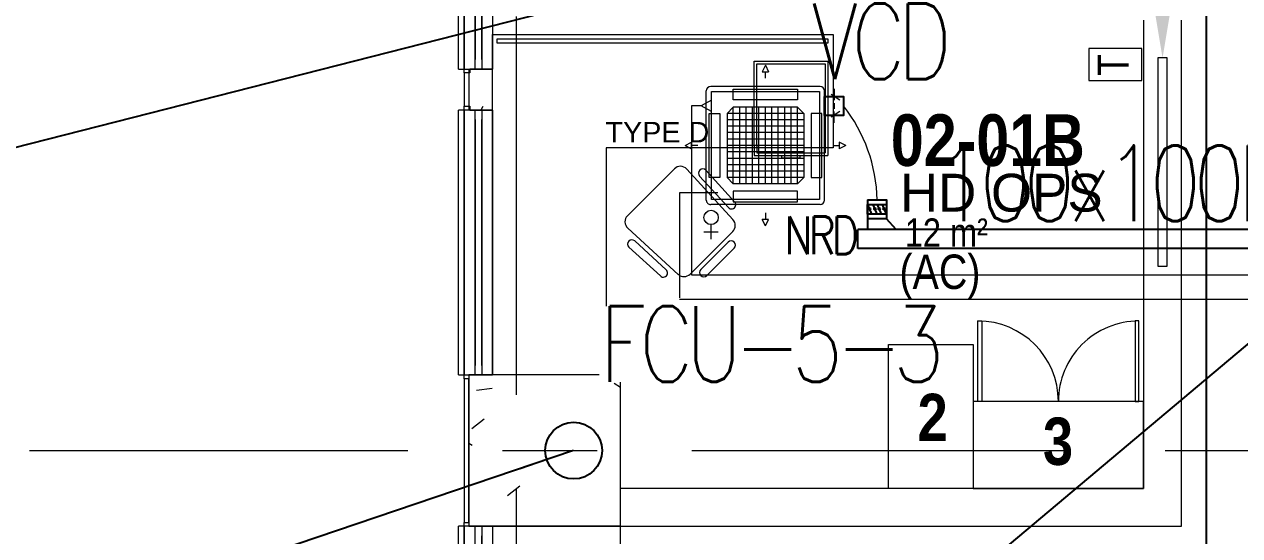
# Model space of a CAD drawing. Header units: millimetres. Extents: x 50620 to 404449, y -131543 to 97.
# Drawn here: x 346388 to 352809, y -35648 to -32945 of the extents above; entities that cross this region are included whole.
import ezdxf

# ---------------------------------------------------------------- set-up
doc = ezdxf.new("R2010")
doc.units = ezdxf.units.MM
doc.linetypes.add('CONTINOUS', pattern=[0])
doc.linetypes.add('IDA - Grid Line', pattern=[3500, 2000, -500, 500, -500])
for name, color, linetype, lineweight in [('1599_DB_A_BLK2_HQ_R21-2ND STOREY 20230517--$0$A-_GENM----_M', 8, 'Continuous', 9), ('1599_DB_A_BLK2_HQ_R21-2ND STOREY 20230517--$0$A-_WIND----_E', 8, 'Continuous', 9), ('1599_DB_A_BLK2_HQ_R21-2ND STOREY 20230517--$0$S-_COLN----_E', 8, 'Continuous', 9), ('A-_FLOR----_E', 8, 'Continuous', 9), ('A-_GENM----_M', 8, 'Continuous', 9), ('A-_ROOMNAME_A', 8, 'Continuous', 9), ('A-_WALL----_E', 8, 'Continuous', 9), ('A-_WALL----_E-1', 8, 'Continuous', 18), ('A-_WALL----_H-2', 8, 'Continuous', 9), ('A-_WALLPRTN_E', 8, 'Continuous', 9), ('A-_WIND----_E', 8, 'Continuous', 9), ('M-_ACMV TX', 6, 'Continuous', 25), ('M-_ACON----_E-N', 7, 'Continuous', 9), ('M-_ARCHI', 8, 'Continuous', 5), ('M-AC-TEXT', 5, 'CONTINOUS', 25), ('M-ACMV_CDP', 190, 'DRAIN_PIPE', 13), ('M-ACMV_FAD', 3, 'Continuous', 25), ('M-ACMV_FAF', 3, 'Continuous', 25), ('M-ACMV_FCU', 5, 'Continuous', 25), ('M-ACMV_FLEXD', 222, 'Continuous', 25), ('M-ACMV_PW', 8, 'REFRIGERANT', 25), ('M-ACMV_REF-P', 134, '500-1-RP', 9), ('M-ACMV_REMOTE', 222, 'Continuous', 5), ('M-FA TEXT', 3, 'Continuous', 25), ('M_ACMV_ANNOTATION', 7, 'Continuous', 20), ('S-_COLN----_E', 8, 'Continuous', 5), ('S-_COLN----_E-1', 8, 'Continuous', 5), ('S-_COLN----_E-2', 8, 'Continuous', 5)]:
    doc.layers.add(name, color=color, linetype=linetype, lineweight=lineweight)
doc.layers.add('M_NRD', color=7, linetype='Continuous')
doc.layers.add('S-_ANOTGRID_E-1', color=9, linetype='IDA - Grid Line', lineweight=5, true_color=0x808080)
doc.styles.add('1599_DB_A_BLK2_HQ_R21-2ND STOREY 20230517--$0$Arial', font='arial.ttf')
doc.styles.add('Arial', font='arial.ttf', dxfattribs={"width": 0.8, "height": 300})
doc.styles.add('Arial Narrow_2', font='ARIALN.TTF', dxfattribs={"height": 90})
doc.styles.add('Arial Narrow_4', font='ARIALN.TTF', dxfattribs={"height": 375})
doc.styles.add('Arial Narrow_B_2', font='ARIALNB.TTF', dxfattribs={"height": 500})
doc.styles.add('Arial Narrow_B_4', font='ARIALNB.TTF', dxfattribs={"height": 500})
doc.styles.add('Arial_3', font='arial.ttf', dxfattribs={"height": 500})
doc.styles.add('ROMANS', font='romans.shx', dxfattribs={"width": 0.8})
doc.styles.get("Standard").update_dxf_attribs({"font": 'arial.ttf'})
doc.linetypes.add('500-1-RP', pattern='A,0.75,-0.5,0.75,-0.5,0.75,-0.5,0.75,-1.7,["RP",Standard,S=1,R=0,X=-1,Y=-0.5],-1.7', length=7.9)
doc.linetypes.add('BATTING', pattern='A,0.0001,-0.1,[134,ltypeshp.shx,S=0.1,R=0,X=-0.1,Y=0],-0.2,[134,ltypeshp.shx,S=0.1,R=180,X=0.1,Y=0],-0.1', length=0.4001)
doc.linetypes.add('DRAIN_PIPE', pattern='A,0.5,-0.2,["D",Standard,S=0.1,R=0,X=-0.1,Y=-0.05],-0.25', length=0.95)
doc.linetypes.add('REFRIGERANT', pattern='A,15,-5.08,["R",Standard,S=2.54,R=0,X=-2.54,Y=-1.27],-5.08', length=25.16)
doc.dimstyles.get("Standard").update_dxf_attribs({"dimtxt": 200, "dimasz": 150, "dimexe": 0.18, "dimexo": 0.0625, "dimgap": 10, "dimtad": 1, "dimtih": 1, "dimtoh": 1, "dimdec": 0, "dimzin": 0, "dimdsep": 46, "dimtxsty": 'Standard', "dimcen": 0.09, "dimclrd": 256, "dimclre": 256, "dimclrt": 256, "dimadec": 0, "dimazin": 0, "dimtfac": 1, "dimtdec": 0, "dimtofl": 0, "dimtmove": 0, "dimatfit": 3, "dimfxl": 1, "dimtolj": 1, "dimtzin": 0, "dimarcsym": 1})

# ---------------------------------------------------------------- blocks, each defined once
blk = doc.blocks.new('A$C7208cd76')
at = {"layer": 'M-ACMV_FCU', "lineweight": 15}
for p, q in [((0, 424.1), (-17, 390.2)), ((-17, 390.2), (17, 390.2)), ((0, 424.1), (17, 390.2)), ((0, 356.2), (0, 390.2)), ((-312.5, 288.8), (-312.5, -288.8)), ((288.8, 312.5), (-288.8, 312.5)), ((288.9, 312.6), (288.9, 312.6)), ((312.5, 288.8), (312.5, -288.8)), ((312.6, 288.9), (312.6, 288.9)), ((-202.6, 169.6), (-169.6, 202.6)), ((-169.6, 202.6), (169.6, 202.6)), ((-169.6, 202.6), (-169.6, -202.6)), ((-135.7, 202.6), (-135.7, -202.6)), ((-101.8, 202.6), (-101.8, -202.6)), ((-67.9, 202.6), (-67.9, -202.6)), ((-33.9, 202.6), (-33.9, -202.6)), ((0, 202.6), (0, -202.6)), ((33.9, 202.6), (33.9, -202.6)), ((67.9, 202.6), (67.9, -202.6)), ((101.8, 202.6), (101.8, -202.6)), ((135.7, 202.6), (135.7, -202.6)), ((169.6, 202.6), (202.6, 169.6)), ((169.6, 202.6), (169.6, -202.6)), ((-202.6, 169.6), (-202.6, -169.6)), ((202.6, 169.6), (-202.6, 169.6)), ((202.6, 135.7), (-202.6, 135.7)), ((202.6, 169.6), (202.6, -169.6)), ((202.6, 101.8), (-202.6, 101.8)), ((202.6, 67.9), (-202.6, 67.9)), ((-424.1, 0), (-390.2, 17)), ((-424.1, 0), (-390.2, -17)), ((-390.2, -17), (-390.2, 17)), ((-356.2, 0), (-390.2, 0)), ((202.6, 33.9), (-202.6, 33.9)), ((202.6, 0), (-202.6, 0)), ((356.2, 0), (390.2, 0)), ((390.2, 17), (390.2, -17)), ((424.1, 0), (390.2, 17)), ((424.1, 0), (390.2, -17)), ((202.6, -33.9), (-202.6, -33.9)), ((202.6, -67.9), (-202.6, -67.9)), ((202.6, -101.8), (-202.6, -101.8)), ((202.6, -135.7), (-202.6, -135.7)), ((-169.6, -202.6), (-202.6, -169.6)), ((202.6, -169.6), (-202.6, -169.6)), ((169.6, -202.6), (202.6, -169.6)), ((-169.6, -202.6), (169.6, -202.6)), ((288.8, -312.5), (-288.8, -312.5)), ((0, -356.2), (0, -390.2)), ((17, -390.2), (-17, -390.2)), ((0, -424.1), (-17, -390.2)), ((0, -424.1), (17, -390.2))]:
    blk.add_line(p, q, dxfattribs=at)
for points in [[(285, 285), (285, -285), (-285, -285), (-285, 285)], [(-169.6, 241.6), (169.6, 241.6), (169.6, 297.9), (-169.6, 297.9)], [(-241.6, 169.6), (-241.6, -169.6), (-297.9, -169.6), (-297.9, 169.6)], [(241.6, 169.6), (241.6, -169.6), (297.9, -169.6), (297.9, 169.6)], [(-169.6, -241.6), (169.6, -241.6), (169.6, -297.9), (-169.6, -297.9)]]:
    blk.add_lwpolyline(points, close=True, dxfattribs=at)
for centre, start, end in [((-288.8, 288.8), 90, 180), ((288.8, 288.8), 0, 90), ((-288.8, -288.8), 180, 270), ((288.8, -288.8), 270, 0)]:
    blk.add_arc(centre, 23.7, start, end, dxfattribs=at)
blk = doc.blocks.new('A$C49267d6b')
at = {"layer": 'M-_ACON----_E-N', "lineweight": 0}
for p, q in [((0, 127), (0, 76.2)), ((-25.4, 76.2), (12.7, 101.6)), ((0, 63.5), (0, 38.1)), ((-25.4, 25.4), (12.7, 0)), ((0, -25.4), (0, 25.4))]:
    blk.add_line(p, q, dxfattribs=at)
blk = doc.blocks.new('SSO')
at = {"layer": 'M-ACMV_PW', "color": 1, "linetype": 'ByBlock', "lineweight": 5}
for points in [[(1064770.8, 20778.3), (1064771.8, 20867.5)], [(1064770.8, 20778.3), (1064771.8, 20867.5)], [(1064770.8, 20778.3), (1064771.8, 20867.5)], [(1064770.8, 20778.3), (1064771.8, 20867.5)], [(1064770.8, 20778.3), (1064771.8, 20867.5)], [(1064770.8, 20778.3), (1064771.8, 20867.5)], [(1064815.9, 20822.4), (1064726.7, 20823.4)], [(1064815.9, 20822.4), (1064726.7, 20823.4)]]:
    blk.add_lwpolyline(points, dxfattribs=at)
blk.add_circle((1064770.3, 20733.6), 44.6, dxfattribs=at)
blk.add_circle((1064770.3, 20733.6), 44.6, dxfattribs=at)
blk = doc.blocks.new('A$C81577ca4')
at = {"layer": 'M-ACMV_REF-P', "lineweight": 0, "ltscale": 0.75}
for p, q in [((-36, -125), (-86, -125)), ((19, -95), (-36, -125)), ((19, -155), (-36, -125))]:
    blk.add_line(p, q, dxfattribs=at)
blk = doc.blocks.new('Thermostat')
at = {"color": 222, "lineweight": 0}
blk.add_lwpolyline([(817450, 27872), (817750, 27872), (817750, 27372), (817450, 27372)], close=True, dxfattribs=at)
at = {"color": 222, "lineweight": 0, "insert": (817504, 27788), "char_height": 291, "attachment_point": 1, "style": 'Arial Narrow_2'}
blk.add_mtext_dynamic_manual_height_columns('T', width=565.64, gutter_width=1.94, heights=[0], dxfattribs=at)
blk = doc.blocks.new('NRD')
at = {"layer": 'M_NRD', "linetype": 'ByBlock'}
h = blk.add_hatch(color=3, dxfattribs=at)
h.dxf.hatch_style = 1
edge = h.paths.add_edge_path()
edge.add_arc((41, -16.6), 7.5, 0, 360)
h = blk.add_hatch(color=3, dxfattribs=at)
h.dxf.hatch_style = 1
edge = h.paths.add_edge_path()
edge.add_arc((41, -59.7), 7.5, 0, 360)
h = blk.add_hatch(color=3, dxfattribs=at)
h.dxf.hatch_style = 1
edge = h.paths.add_edge_path()
edge.add_arc((41, -94.2), 7.5, 0, 360)
h = blk.add_hatch(color=3, dxfattribs=at)
h.dxf.hatch_style = 1
edge = h.paths.add_edge_path()
edge.add_arc((41, -132.3), 7.5, 0, 360)
at = {"color": 3}
blk.add_lwpolyline([(0, -150), (0, 0)], dxfattribs=at)
at = {"layer": 'M_NRD', "color": 3, "linetype": 'ByBlock'}
for p, q in [((0, -34.1), (75, -2.3)), ((0, -77.1), (75, -45.3)), ((0, -111.6), (75, -79.9)), ((0, -149.7), (75, -118))]:
    blk.add_line(p, q, dxfattribs=at)
blk.add_lwpolyline([(75, -150), (0, -150), (0, 0), (75, 0)], close=True, dxfattribs=at)
for centre in [(41, -16.6), (41, -59.7), (41, -94.2), (41, -132.3)]:
    blk.add_circle(centre, 7.5, dxfattribs=at)
blk = doc.blocks.new('IDA - Casement w Top Hung - 2 Panels - 1400L X 1800H - B2-AW01-3560557-BLK 2 2ND STOREY PLAN')
at = {"layer": 'A-_WIND----_E'}
for p, q in [((-700, 17.5), (700, 17.5)), ((-700, 17.5), (-700, -17.5)), ((-615, 17.5), (-650, 17.5)), ((-650, 17.5), (-25, 17.5)), ((-650, 17.5), (650, 17.5)), ((650, 17.5), (-650, 17.5)), ((-35, 17.5), (-615, 17.5)), ((-615, 17.5), (-60, 17.5)), ((0, 17.5), (-35, 17.5)), ((-24.9, 17.5), (25, 17.5)), ((35, 17.5), (0, 17.5)), ((25, 17.5), (650, 17.5)), ((615, 17.5), (35, 17.5)), ((60, 17.5), (615, 17.5)), ((650, 17.5), (615, 17.5)), ((700, 17.5), (700, -17.5)), ((700, -17.5), (-700, -17.5)), ((-650, -17.5), (-615, -17.5)), ((-25, -17.5), (-650, -17.5)), ((650, -17.5), (-650, -17.5)), ((650, -17.5), (-650, -17.5)), ((-615, -17.5), (-35, -17.5)), ((-60, -17.5), (-615, -17.5)), ((-35, -17.5), (0, -17.5)), ((-24.9, -17.5), (25, -17.5)), ((0, -17.5), (35, -17.5)), ((650, -17.5), (25, -17.5)), ((35, -17.5), (615, -17.5)), ((615, -17.5), (60, -17.5)), ((615, -17.5), (650, -17.5))]:
    blk.add_line(p, q, dxfattribs=at)
blk = doc.blocks.new('IDA - Casement w Top Hung - 2 Panels - 1400L X 1800H - B2-AW01-3560558-BLK 2 2ND STOREY PLAN')
at = {"layer": 'A-_WIND----_E'}
for p, q in [((-700, 17.5), (700, 17.5)), ((-700, 17.5), (-700, -17.5)), ((-650, 17.5), (-615, 17.5)), ((-650, 17.5), (-25, 17.5)), ((-650, 17.5), (650, 17.5)), ((-650, 17.5), (650, 17.5)), ((-615, 17.5), (-35, 17.5)), ((-615, 17.5), (-60, 17.5)), ((-35, 17.5), (0, 17.5)), ((25, 17.5), (-24.9, 17.5)), ((0, 17.5), (35, 17.5)), ((25, 17.5), (650, 17.5)), ((35, 17.5), (615, 17.5)), ((60, 17.5), (615, 17.5)), ((615, 17.5), (650, 17.5)), ((700, 17.5), (700, -17.5)), ((700, -17.5), (-700, -17.5)), ((-615, -17.5), (-650, -17.5)), ((-25, -17.5), (-650, -17.5)), ((650, -17.5), (-650, -17.5)), ((-650, -17.5), (650, -17.5)), ((-35, -17.5), (-615, -17.5)), ((-60, -17.5), (-615, -17.5)), ((0, -17.5), (-35, -17.5)), ((25, -17.5), (-24.9, -17.5)), ((35, -17.5), (0, -17.5)), ((650, -17.5), (25, -17.5)), ((615, -17.5), (35, -17.5)), ((615, -17.5), (60, -17.5)), ((650, -17.5), (615, -17.5))]:
    blk.add_line(p, q, dxfattribs=at)
blk = doc.blocks.new('Wall Motif - Type 1-2673956-BLK 2 2ND STOREY PLAN')
at = {"layer": 'A-_GENM----_M'}
for p, q in [((-575, -75), (825, -75)), ((-575, -75), (-575, -105)), ((825, -105), (-575, -105)), ((-525, -75), (81.1, -75)), ((81.1, -105), (-525, -105)), ((-481.1, -75), (125, -75)), ((-481.1, -75), (731.1, -75)), ((125, -105), (-481.1, -105)), ((731.1, -105), (-481.1, -105)), ((125, -75), (731.1, -75)), ((731.1, -105), (125, -105)), ((168.9, -75), (775, -75)), ((775, -105), (168.9, -105)), ((825, -105), (825, -75))]:
    blk.add_line(p, q, dxfattribs=at)
blk = doc.blocks.new('1599_DB_A_BLK2_HQ_R21-2ND STOREY 20230517--$0$Wall Motif - Type 1-2673956-LINKVIEW_BLK2_2ND STOREY')
at = {"layer": '1599_DB_A_BLK2_HQ_R21-2ND STOREY 20230517--$0$A-_GENM----_M'}
for p, q in [((-575, -75), (825, -75)), ((-575, -75), (-575, -105)), ((825, -105), (-575, -105)), ((825, -105), (825, -75))]:
    blk.add_line(p, q, dxfattribs=at)
blk = doc.blocks.new('1599_DB_A_BLK2_HQ_R21-2ND STOREY 20230517--$0$IDA - Casement w Top Hung - 2 Panels - 1400L X 1800H - B2-AW01-3560558-LINKVIEW_BLK2_2ND STOREY')
at = {"layer": '1599_DB_A_BLK2_HQ_R21-2ND STOREY 20230517--$0$A-_WIND----_E'}
for p, q in [((-700, 17.5), (700, 17.5)), ((-700, 17.5), (-700, -17.5)), ((700, 17.5), (700, -17.5)), ((700, -17.5), (-700, -17.5))]:
    blk.add_line(p, q, dxfattribs=at)
blk = doc.blocks.new('1599_DB_A_BLK2_HQ_R21-2ND STOREY 20230517--$0$IDA - Casement w Top Hung - 2 Panels - 1400L X 1800H - B2-AW01-3560557-LINKVIEW_BLK2_2ND STOREY')
at = {"layer": '1599_DB_A_BLK2_HQ_R21-2ND STOREY 20230517--$0$A-_WIND----_E'}
for p, q in [((-700, 17.5), (700, 17.5)), ((-700, 17.5), (-700, -17.5)), ((700, 17.5), (700, -17.5)), ((700, -17.5), (-700, -17.5))]:
    blk.add_line(p, q, dxfattribs=at)
blk = doc.blocks.new('ARCHI 2ND_2024 09 11')
at = {"layer": '1599_DB_A_BLK2_HQ_R21-2ND STOREY 20230517--$0$S-_COLN----_E', "lineweight": 5}
h = blk.add_hatch(dxfattribs=at)
h.set_pattern_fill('FP_1', color=8, style=0, pattern_type=2)
h.set_pattern_definition([(50, (-28420.7, -3975.3), (1821.84, -159.4), [190.5, -2095.5]), (355, (-28420.7, -3975.3), (-352.43, 1910.57), [152.4, -1676.4]), (100.45, (-28268.9, -3988.6), (1469.43, 1751.17), [161.9, -1780.9]), (46.184, (-28420.7, -3467.3), (2710.8, -420.4), [285.75, -3143.25]), (96.636, (-28194.8, -3502.4), (2374, 2474.3), [242.85, -2671.35]), (351.184, (-28420.7, -3467.3), (2374.05, 2474.25), [228.6, -2514.6]), (21, (-28166.7, -3594.3), (1516.14, -1022.65), [190.5, -2095.5]), (326, (-28166.7, -3594.3), (618.02, 1841.88), [152.4, -1676.4]), (71.45, (-28040.4, -3679.6), (2134.17, 819.2), [161.9, -1780.9]), (37.5, (-28420.7, -3975.34), (30.886, 845.55), [83.82, -1572.26, 83.82, -1617.98, -1682.75]), (37.5, (-28420.7, -3975.34), (30.886, 845.55), [-3357.88, 83.82, -1598.93]), (7.5, (-28420.7, -3975.3), (668.2, 1001.81), [83.82, -886.46, 83.82, -1534.16, -641.35]), (7.5, (-28420.7, -3975.3), (668.2, 1001.81), [-2588.26, 83.82, -557.53]), (327.5, (-28987.1, -3975.34), (1355.91, -57.29), [83.82, -551.18, 83.82, -1897.38, -2628.9]), (327.5, (-28987.1, -3975.34), (1355.91, -57.29), [-2616.2, 83.82, -2545.08]), (317.5, (-29241.1, -3975.3), (1481.3, 254.27), [83.82, -741.68, 83.82, -1231.9, -1866.9]), (317.5, (-29241.1, -3975.3), (1481.3, 254.27), [-2141.22, 83.82, -1783.08])])
h.paths.add_polyline_path([(-35450, -7600), (-35450, -6800), (-36250, -6800), (-36250, -7600), (-36182.7, -7600)], flags=0)
at = {"layer": 'A-_WALL----_H-2', "lineweight": 5}
h = blk.add_hatch(dxfattribs=at)
h.set_pattern_fill('FP_3', color=256, style=0, pattern_type=2)
h.set_pattern_definition([(360, (102886.37, 38752.37), (1016, 254), [83.82, -678.18, 83.82, -678.18, -4064]), (360, (102886.37, 38752.37), (1016, 254), [-1524, 83.82, -1440.18, 83.82, -678.18, -1778]), (360, (102886.37, 38752.37), (1016, 254), [-3810, 83.82, -424.18, 83.82, -1186.18]), (120, (103267.37, 38879.37), (-727.97045, 752.8818), [83.82, -678.18, 83.82, -678.18, -4064]), (120, (103267.37, 38879.37), (-727.97045, 752.8818), [-1524, 83.82, -1440.18, 83.82, -678.18, -1778]), (120, (103267.37, 38879.37), (-727.97045, 752.8818), [-3810, 83.82, -424.18, 83.82, -1186.18]), (240, (103394.37, 39387.37), (-288.02955, -1006.8818), [83.82, -678.18, 83.82, -678.18, -4064]), (240, (103394.37, 39387.37), (-288.02955, -1006.8818), [-1524, 83.82, -1440.18, 83.82, -678.18, -1778]), (240, (103394.37, 39387.37), (-288.02955, -1006.8818), [-3810, 83.82, -424.18, 83.82, -1186.18])])
h.paths.add_polyline_path([(-36245, -19800), (-36125, -19800), (-36125, -19533.3), (-36245, -19533.7), (-36246.7, -19553), (-36250, -19554.6), (-36250, -19780), (-36245, -19780.6)])
h.paths.add_polyline_path([(-36200, -18133.3), (-36125, -18133), (-36125, -17866.7), (-36245, -17866.9), (-36246.7, -17886.7), (-36250, -17888.9), (-36250, -18108.3), (-36200, -18108.3), (-36200, -18133)])
h.paths.add_polyline_path([(-36217.7, -16466.7), (-36125, -16466.7), (-36125, -16200), (-36245, -16200.7), (-36245, -16220), (-36250, -16220), (-36250, -16446.7), (-36245, -16447.3), (-36245, -16466.7)])
h.paths.add_polyline_path([(-36245, -12600), (-36125, -12600), (-36125, -12333.3), (-36245, -12335.4), (-36245, -12353.3), (-36250, -12354.2), (-36250, -12580), (-36245, -12582)])
h.paths.add_polyline_path([(-36210.3, -10933.3), (-36125, -10933.3), (-36125, -10616.7), (-36245, -10619.3), (-36245, -10636.7), (-36250, -10637.5), (-36250, -10913.3), (-36245, -10915.9), (-36245, -10933.3), (-36217.5, -10933.3)])
h.paths.add_polyline_path([(-36245, -9216.7), (-36125, -9216.7), (-36125, -9000), (-36245, -9000), (-36245, -9020), (-36250, -9020), (-36250, -9196.7), (-36245, -9196.7), (-36245, -9199.8)])
h.paths.add_polyline_path([(-36182.7, -5400), (-36125, -5400), (-36125, -5183.3), (-36245, -5183.3), (-36245, -5203.3), (-36250, -5204.2), (-36250, -5380), (-36245, -5380), (-36245, -5400), (-36217.5, -5400)])
h.paths.add_polyline_path([(-36217.7, -3783.3), (-36125, -3783.3), (-36125, -3566.7), (-36245, -3566.7), (-36245, -3586.7), (-36250, -3586.7), (-36250, -3763.3), (-36245, -3763.3), (-36245, -3783.3)])
h.paths.add_polyline_path([(-36217.5, -2166.7), (-36125, -2166.7), (-36125, -1950), (-36245, -1950), (-36245, -1970), (-36250, -1970.8), (-36250, -2146.7), (-36245, -2146.7), (-36245, -2166.7), (-36217.7, -2166.7)])
at = {"layer": 'S-_COLN----_E-2', "lineweight": 5}
h = blk.add_hatch(dxfattribs=at)
h.set_pattern_fill('FP_40', color=256, style=0, pattern_type=2)
h.set_pattern_definition([(50, (102886.4, 38752.4), (1821.841, -159.39), [190.5, -2095.5]), (355, (102886.4, 38752.4), (-352.428, 1910.567), [152.4, -1676.4]), (100.451, (103038.2, 38739.1), (1469.426, 1751.166), [161.9, -1780.9]), (46.184, (102886.4, 39260.4), (2710.79, -420.428), [285.75, -3143.25]), (96.636, (103112.3, 39225.3), (2374.026, 2474.276), [242.85, -2671.35]), (351.184, (102886.4, 39260.4), (2374.05, 2474.25), [228.6, -2514.6]), (21, (103140.4, 39133.4), (1516.143, -1022.652), [190.5, -2095.5]), (326, (103140.4, 39133.4), (618.02, 1841.88), [152.4, -1676.4]), (71.451, (103266.7, 39048.2), (2134.171, 819.212), [161.9, -1780.9]), (37.5, (102886.4, 38752.4), (30.886, 845.5504), [83.82, -1572.26, 83.82, -1617.98, -1682.75]), (37.5, (102886.4, 38752.4), (30.886, 845.5504), [-3357.88, 83.82, -1598.93]), (7.5, (102886.4, 38752.4), (668.1966, 1001.806), [83.82, -886.46, 83.82, -1534.16, -641.35]), (7.5, (102886.4, 38752.4), (668.1966, 1001.806), [-2588.26, 83.82, -557.53]), (327.5, (102319.95, 38752.4), (1355.9093, -57.2896), [83.82, -551.18, 83.82, -1897.38, -2628.9]), (327.5, (102319.95, 38752.4), (1355.9093, -57.2896), [-2616.2, 83.82, -2545.08]), (317.5, (102066, 38752.4), (1481.293, 254.266), [83.82, -741.68, 83.82, -1231.9, -1866.9]), (317.5, (102066, 38752.4), (1481.293, 254.266), [-2141.22, 83.82, -1783.08])])
h.paths.add_polyline_path([(-36250, -7600), (-35450, -7600), (-35450, -6800), (-36250, -6800), (-36250, -7580)])
at = {"color": 8, "lineweight": 5}
for p, q in [((-34743.5, -5141.5), (-34353.5, -5141.5)), ((-34743.5, -5591), (-34743.5, -5141.5)), ((-34728.5, -5156.5), (-34368.5, -5156.5)), ((-34728.5, -5591), (-34728.5, -5156.5)), ((-34368.5, -5156.5), (-34368.5, -5626)), ((-34353.5, -5141.5), (-34353.5, -5641)), ((-34743.5, -5591), (-34743.5, -5641)), ((-34743.5, -5641), (-34353.5, -5641)), ((-34743.5, -5641), (-34353.5, -5641)), ((-34728.5, -5591), (-34728.5, -5626)), ((-34728.5, -5626), (-34368.5, -5626)), ((-34596.5, -5651.9), (-34596.5, -5641)), ((-34500.5, -5651.9), (-34500.5, -5641)), ((-35412.7, -5958.8), (-35164.6, -5710.7)), ((-35099.6, -5712.1), (-34854.9, -5979.4)), ((-34596.5, -5651.9), (-34500.5, -5651.9)), ((-35031.3, -5749.2), (-34879.3, -5915.2)), ((-34846.1, -5884.8), (-34998.7, -5718.1)), ((-35144, -6268.5), (-35411.3, -6023.9)), ((-35374.2, -6092.2), (-35208.3, -6244.1)), ((-34856.3, -6041.6), (-35081.8, -6267.1)), ((-35025.3, -6243.1), (-34880.3, -6098.2)), ((-35238.6, -6277.3), (-35405.3, -6124.7)), ((-34848.5, -6130), (-34993.4, -6274.9))]:
    blk.add_line(p, q, dxfattribs=at)
for points in [[(-35525, -6800), (-36125, -6800), (-36125, -5000), (-34325, -5000), (-34325, -5600), (-35525, -5600)], [(-36102.2, -5025), (-36102.2, -5045), (-34352.2, -5045), (-34352.2, -5025)]]:
    blk.add_lwpolyline(points, close=True, dxfattribs=at)
for centre, radius, start, end in [((-35132.8, -5742.5), 45, 42.46741, 135), ((-35014.7, -5734), 22.5, 45, 222.46741), ((-34862.7, -5900), 22.5, 222.46741, 42.47299), ((-35380.9, -5990.7), 45, 135, 227.53259), ((-34888.1, -6009.8), 45, 315, 42.46741), ((-34888.1, -6009.8), 45, 315, 42.46741), ((-35389.4, -6108.8), 22.5, 47.53259, 225), ((-34864.4, -6114.1), 22.5, 315, 135), ((-35223.4, -6260.7), 22.5, 227.52701, 47.53259), ((-35113.6, -6235.3), 45, 227.53259, 315), ((-35009.4, -6259), 22.5, 135, 315)]:
    blk.add_arc(centre, radius, start, end, dxfattribs=at)
blk.add_solid([(-32535.4, -4825, -253.3), (-32585.3, -5125, -253.3), (-32635.4, -4825, -253.3)], dxfattribs=at)
at = {"layer": '1599_DB_A_BLK2_HQ_R21-2ND STOREY 20230517--$0$S-_COLN----_E', "color": 8, "lineweight": 5}
for p, q in [((-36275, -5183.3), (-36275, -3783.3)), ((-36125, -3783.3), (-36125, -5183.3)), ((-32685.7, -4925), (-32685.7, -7400)), ((-36275, -5183.3), (-36245, -5183.3)), ((-36275, -5203.3), (-36275, -5183.3)), ((-36250, -5183.3), (-36250, -5203.3)), ((-36245, -5183.3), (-36245, -5203.3)), ((-36217.7, -5183.3), (-36245, -5183.3)), ((-36125, -5183.3), (-36182.7, -5183.3)), ((-36125, -5400), (-36125, -5183.3)), ((-36275, -5203.3), (-36275, -5380)), ((-36245, -5203.3), (-36275, -5203.3)), ((-36250, -5203.3), (-36250, -5380)), ((-36275, -5380), (-36245, -5380)), ((-36275, -5400), (-36275, -5380)), ((-36250, -5380), (-36250, -5400)), ((-36245, -5380), (-36245, -5400)), ((-36275, -6800), (-36275, -5400)), ((-36245, -5400), (-36275, -5400)), ((-36245, -5400), (-36217.7, -5400)), ((-36182.7, -5400), (-36125, -5400)), ((-36125, -5400), (-36125, -6800)), ((-36275, -6800), (-36250, -6800)), ((-36275, -6820), (-36275, -6800)), ((-36250, -6800), (-36250, -6820)), ((-36217.7, -6800), (-36250, -6800)), ((-35450, -6800), (-36182.7, -6800)), ((-35450, -7600), (-35450, -6800)), ((-36250, -6820), (-36275, -6820)), ((-36275, -6820), (-36275, -7580)), ((-36250, -7580), (-36250, -6820)), ((-36250, -6820), (-36250, -7580)), ((-36275, -7580), (-36250, -7580)), ((-36275, -7600), (-36275, -7580)), ((-36275, -9000), (-36275, -7600)), ((-36250, -7600), (-36275, -7600)), ((-36250, -7580), (-36250, -7600)), ((-36250, -7600), (-36217.7, -7600)), ((-36182.7, -7600), (-35450, -7600)), ((-36125, -7600), (-36125, -9000)), ((-35450, -7600), (-32485.7, -7600))]:
    blk.add_line(p, q, dxfattribs=at)
for points in [[(-32485.7, -7600), (-32485.7, -4925)], [(-32685.7, -7400), (-35450, -7400)]]:
    blk.add_lwpolyline(points, dxfattribs=at)
for points in [[(-32610.7, -6225), (-32560.7, -6225), (-32560.7, -5125), (-32610.7, -5125)], [(-33560.7, -6940), (-33560.7, -6515), (-33540.7, -6515), (-33540.7, -6940)], [(-32710.7, -6940), (-32710.7, -6515), (-32730.7, -6515), (-32730.7, -6940)], [(-34033.7, -6639), (-33585.7, -6639), (-33585.7, -7400), (-34033.7, -7400)], [(-32685.7, -7400), (-32685.7, -6940), (-33585.7, -6940), (-33585.7, -7400)], [(-36125, -12466.7), (-35450, -12466.7), (-35450, -7600), (-36125, -7600)]]:
    blk.add_lwpolyline(points, close=True, dxfattribs=at)
for centre, start, end in [((-33560.7, -6940), 0, 90), ((-32710.7, -6940), 90, 180)]:
    blk.add_arc(centre, 425, start, end, dxfattribs=at)
at = {"layer": 'A-_FLOR----_E', "lineweight": 5}
for p, q in [((-36250, -5183.3), (-36250, -5203.3)), ((-36250, -5203.3), (-36250, -5380)), ((-36250, -5380), (-36250, -5400)), ((-36250, -6800), (-36250, -7600))]:
    blk.add_line(p, q, dxfattribs=at)
at = {"layer": 'A-_WALL----_E', "lineweight": 5}
for p, q in [((-36275, -5183.3), (-36275, -3783.3)), ((-36125, -3783.3), (-36125, -5183.3)), ((-36275, -5183.3), (-36245, -5183.3)), ((-36245, -5183.3), (-36125, -5183.3)), ((-36250, -5203.3), (-36250, -5380)), ((-36250, -5203.3), (-36250, -5380)), ((-36245, -5400), (-36275, -5400)), ((-36275, -6800), (-36275, -5400)), ((-36125, -5400), (-36245, -5400)), ((-36125, -5400), (-36125, -6800)), ((-36275, -6800), (-36125, -6800)), ((-36250, -7580), (-36250, -6820)), ((-36125, -7600), (-36275, -7600)), ((-36275, -9000), (-36275, -7600)), ((-36125, -7600), (-36125, -9000))]:
    blk.add_line(p, q, dxfattribs=at)
at = {"layer": 'A-_WALL----_E-1', "lineweight": 5}
for p, q in [((-36125, -5183.3), (-36245, -5183.3)), ((-36245, -5183.3), (-36245, -5203.3)), ((-36125, -5400), (-36125, -5183.3)), ((-36245, -5203.3), (-36275, -5203.3)), ((-36275, -5203.3), (-36275, -5380)), ((-36275, -5380), (-36245, -5380)), ((-36245, -5380), (-36245, -5400)), ((-36245, -5400), (-36125, -5400)), ((-36275, -6820), (-36275, -7580)), ((-36250, -6820), (-36275, -6820)), ((-36275, -7580), (-36250, -7580))]:
    blk.add_line(p, q, dxfattribs=at)
at = {"layer": 'S-_ANOTGRID_E-1', "color": 8, "lineweight": 5}
for p, q in [((-36000, 26594.8), (-36000, -83806.9)), ((-38572.1, -7200), (17962.1, -7200))]:
    blk.add_line(p, q, dxfattribs=at)
at = {"layer": 'S-_COLN----_E', "lineweight": 5}
blk.add_line((-36250, -6820), (-36250, -7580), dxfattribs=at)
at = {"layer": 'S-_COLN----_E-1', "lineweight": 5}
for p, q in [((-35450, -6800), (-36250, -6800)), ((-36250, -6800), (-36250, -6820)), ((-35450, -7600), (-35450, -6800)), ((-36250, -7580), (-36250, -7600)), ((-36250, -7600), (-35450, -7600))]:
    blk.add_line(p, q, dxfattribs=at)
at = {"layer": '1599_DB_A_BLK2_HQ_R21-2ND STOREY 20230517--$0$S-_COLN----_E', "color": 8, "lineweight": 5}
for name, p, rotation in [('1599_DB_A_BLK2_HQ_R21-2ND STOREY 20230517--$0$Wall Motif - Type 1-2673956-LINKVIEW_BLK2_2ND STOREY', (-36200, -4358.3), 270.0000000000586), ('1599_DB_A_BLK2_HQ_R21-2ND STOREY 20230517--$0$IDA - Casement w Top Hung - 2 Panels - 1400L X 1800H - B2-AW01-3560557-LINKVIEW_BLK2_2ND STOREY', (-36200.2, -4483.3), 270.0000000000586), ('1599_DB_A_BLK2_HQ_R21-2ND STOREY 20230517--$0$Wall Motif - Type 1-2673956-LINKVIEW_BLK2_2ND STOREY', (-36200, -5975), 270.0000000000586), ('1599_DB_A_BLK2_HQ_R21-2ND STOREY 20230517--$0$IDA - Casement w Top Hung - 2 Panels - 1400L X 1800H - B2-AW01-3560557-LINKVIEW_BLK2_2ND STOREY', (-36200.2, -6100), 270.0000000000586), ('1599_DB_A_BLK2_HQ_R21-2ND STOREY 20230517--$0$Wall Motif - Type 1-2673956-LINKVIEW_BLK2_2ND STOREY', (-36200, -8175), 270.0000000000586), ('1599_DB_A_BLK2_HQ_R21-2ND STOREY 20230517--$0$IDA - Casement w Top Hung - 2 Panels - 1400L X 1800H - B2-AW01-3560558-LINKVIEW_BLK2_2ND STOREY', (-36200.2, -8300), 90.0000000000586)]:
    blk.add_blockref(name, p, dxfattribs=dict(at, rotation=rotation))
at = {"layer": 'A-_GENM----_M', "lineweight": 5, "rotation": 270}
for p in [(-36200, -4358.3), (-36200, -5975), (-36200, -8175)]:
    blk.add_blockref('Wall Motif - Type 1-2673956-BLK 2 2ND STOREY PLAN', p, dxfattribs=at)
at = {"layer": 'A-_WIND----_E', "lineweight": 5}
for name, p, rotation in [('IDA - Casement w Top Hung - 2 Panels - 1400L X 1800H - B2-AW01-3560557-BLK 2 2ND STOREY PLAN', (-36200.2, -4483.3), 270), ('IDA - Casement w Top Hung - 2 Panels - 1400L X 1800H - B2-AW01-3560557-BLK 2 2ND STOREY PLAN', (-36200.2, -6100), 270), ('IDA - Casement w Top Hung - 2 Panels - 1400L X 1800H - B2-AW01-3560558-BLK 2 2ND STOREY PLAN', (-36200.2, -8300), 89.99999999999997)]:
    blk.add_blockref(name, p, dxfattribs=dict(at, rotation=rotation))
at = {"color": 8, "lineweight": 5, "char_height": 250, "width": 196.413, "attachment_point": 1, "style": 'Arial Narrow_B_4'}
for s, insert in [('\\fArial Narrow|b1|i0|c0|p34|;2', (-33879.7, -6899.9)), ('3', (-33217.2, -7025.4))]:
    blk.add_mtext(s, dxfattribs=dict(at, insert=insert))
at = {"layer": '1599_DB_A_BLK2_HQ_R21-2ND STOREY 20230517--$0$S-_COLN----_E', "color": 8, "lineweight": 5, "style": '1599_DB_A_BLK2_HQ_R21-2ND STOREY 20230517--$0$Arial'}
blk.add_text('HD OPS', height=200, dxfattribs=at).set_placement((-33972.9, -5937))
at = {"layer": 'A-_ROOMNAME_A', "color": 8, "lineweight": 5}
for s, height, style, p in [('02-01B', 272.93, 'Arial Narrow_B_2', (-34021, -5695.7)), ('12 m²', 150, 'Arial Narrow_4', (-33947.3, -6122.9)), ('(AC)', 181.95, 'Arial Narrow_4', (-33975.6, -6345.9))]:
    blk.add_text(s, height=height, dxfattribs=dict(at, style=style)).set_placement(p)
at = {"layer": 'A-_WALLPRTN_E', "color": 8, "lineweight": 5, "style": 'Arial_3'}
blk.add_text('TYPE D', height=108.74, dxfattribs=at).set_placement((-35528.6, -5571.5))

msp = doc.modelspace()

# ---------------------------------------------------------------- block references
at = {"layer": 'M-_ARCHI', "lineweight": 5, "extrusion": (0.000419962, 1.0854e-05, 1), "rotation": 359.9999887056363}
msp.add_blockref('ARCHI 2ND_2024 09 11', (384987.1, -27998.1, 422.1), dxfattribs=at)

# ---------------------------------------------------------------- next in the draw order: linework, layer by layer
at = {"layer": 'M-ACMV_CDP', "ltscale": 2.5}
for p, q in [((350053.1, -33835.8), (349849.1, -33835.8)), ((349849.1, -33835.8), (349849.1, -34390.2)), ((349849.1, -34397.2), (356786.9, -34397.2))]:
    msp.add_line(p, q, dxfattribs=at)
at = {"layer": 'M-ACMV_FAD'}
for p, q in [((352633.7, -39471.4, -1.8), (352633.7, -29021.8, -0.8)), ((350842.7, -33873), (350842.7, -34029.5)), ((353390.3, -34029.5), (350792.7, -34029.5)), ((350792.7, -34129.5), (350792.7, -34029.5)), ((353390.3, -34129.5), (350792.7, -34129.5))]:
    msp.add_line(p, q, dxfattribs=at)
msp.add_lwpolyline([(350616.1, -33326.6), (350716.1, -33326.6), (350716.1, -33426.6), (350616.1, -33426.6)], close=True, dxfattribs=at)
for points in [[(350842.7, -33873), (350942.7, -33873), (350942.7, -33973)], [(350995.2, -34029.5), (350942.7, -33973), (350842.7, -33973)]]:
    msp.add_lwpolyline(points, dxfattribs=at)
at = {"layer": 'M-ACMV_FLEXD', "color": 3, "linetype": 'BATTING', "lineweight": 0}
msp.add_arc((350068.9, -33888), 824.9, 1.04649, 38.31657, dxfattribs=at)
at = {"layer": 'M-ACMV_REF-P', "color": 116, "ltscale": 0.25, "true_color": 0x136734}
for p, q in [((349913.6, -33375.2), (349913.6, -34270.1)), ((349913.6, -34270.1), (356866.8, -34270.1))]:
    msp.add_line(p, q, dxfattribs=at)

# ---------------------------------------------------------------- next in the draw order: block references
at = {"layer": 'M-_ACMV TX', "xscale": -1.181061443391948, "yscale": 1.181061443391948, "zscale": 1.181061443391948}
msp.add_blockref('A$C49267d6b', (350666.1, -33436.6), dxfattribs=at)
at = {"layer": 'M-ACMV_FAF', "rotation": 270}
msp.add_blockref('A$C7208cd76', (350303.6, -33585.7), dxfattribs=at)
at = {"layer": 'M-ACMV_PW', "color": 1, "linetype": 'ByBlock', "lineweight": 5, "xscale": 0.85, "yscale": 0.85, "zscale": 0.85, "rotation": 180}
msp.add_blockref('SSO', (1255071.3, -16342.5), dxfattribs=at)
at = {"layer": 'M-ACMV_REF-P', "color": 116, "ltscale": 0.25, "true_color": 0x136734}
msp.add_blockref('A$C81577ca4', (349999.6, -33250.2), dxfattribs=at)
at = {"layer": 'M-ACMV_REMOTE', "lineweight": 5, "xscale": -0.5625, "yscale": 0.5625, "zscale": 0.5625, "rotation": 90}
msp.add_blockref('Thermostat', (367689.8, 426742.7), dxfattribs=at)
at = {"layer": 'M_NRD', "linetype": 'ByBlock', "xscale": 0.6666666666667297, "yscale": 0.6666666666667297, "zscale": 0.6666666666667297, "rotation": 90}
msp.add_blockref('NRD', (350842.7, -33948), dxfattribs=at)

# ---------------------------------------------------------------- next in the draw order: texts
at = {"layer": 'M-AC-TEXT', "insert": (349426.2, -34835.5, -186.5), "char_height": 400, "width": 1355.195, "attachment_point": 7, "line_spacing_factor": 0.8, "style": 'ROMANS', "bg_fill": 3, "box_fill_scale": 1, "bg_fill_color": 256, "bg_fill_transparency": 0}
msp.add_mtext('{\\Fsimplex|c0;\\T0.8;FCU-5-3}', dxfattribs=at)
at = {"layer": 'M-FA TEXT', "attachment_point": 7, "line_spacing_factor": 0.8, "style": 'ROMANS'}
for s, insert, char_height, width in [('{\\W0.8;\\T0.8;VCD}', (350547.1, -33234.3, 16.7), 400, 2424.756), ('{\\T0.8;NRD}', (350403, -34160.4, 176.2), 200, 903.14)]:
    msp.add_mtext(s, dxfattribs=dict(at, insert=insert, char_height=char_height, width=width))
at = {"layer": 'M-FA TEXT', "linetype": 'Continuous', "insert": (351200.9, -33985.2), "char_height": 400, "width": 2324.775, "attachment_point": 7, "line_spacing_factor": 0.8, "style": 'Arial'}
msp.add_mtext('{\\Fromans|c0;\\T0.8;100x100FAD}', dxfattribs=at)

# ---------------------------------------------------------------- next in the draw order: leaders
at = {"layer": 'M_ACMV_ANNOTATION'}
msp.add_leader([(349290.3, -35198, -258.2), (341222.3, -37926.5, -258.2), (327112.3, -37926.5, -258.2)], dimstyle='Standard', override={"dimasz": 300, "dimtad": 0, "dimldrblk": 'DotBlank', "dimfxl": 100, "dimarcsym": 2}, dxfattribs=at)

# ---------------------------------------------------------------- next in the draw order: leaders
for points in [[(353711.5, -31716.3, -258.2), (341222.3, -34901.2, -258.2), (327112.3, -34901.2, -258.2)], [(354463.5, -33278.3, 29.2), (344078.1, -42018.7, 29.2), (327112.3, -41933.3, 29.2)]]:
    msp.add_leader(points, dimstyle='Standard', override={"dimasz": 300, "dimtad": 0, "dimldrblk": 'DotBlank', "dimfxl": 100, "dimarcsym": 2}, dxfattribs=at)

doc.saveas('drawing.dxf')
